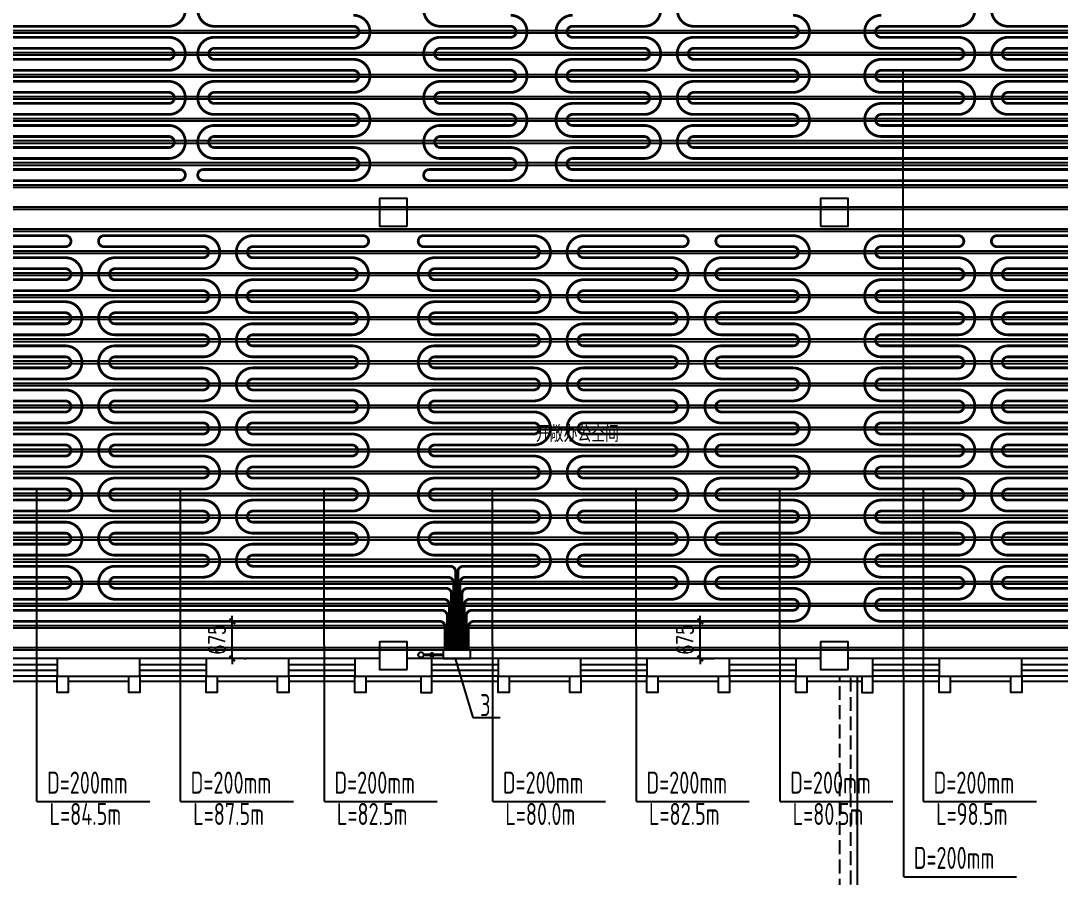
# Model space of a CAD drawing. Extents: x 2430460 to 2514560, y -608375 to -364775.
# Drawn here: x 2468721 to 2487580, y -403568 to -388023 of the extents above; entities that cross this region are included whole.
import ezdxf

# ---------------------------------------------------------------- set-up
doc = ezdxf.new("R2010")
doc.units = 0
doc.header["$LTSCALE"] = 1000
doc.header["$MEASUREMENT"] = 0
doc.linetypes.add('DASH', pattern=[0.35, 0.25, -0.1])
doc.layers.add('A-FLOR-IDEN', color=7, linetype='Continuous', lineweight=20)
for name, color, linetype in [('COLUMN', 9, 'Continuous'), ('EQ-采暖分集水器', 7, 'Continuous'), ('PIPE-地暖供', 4, 'Continuous'), ('PIPE-暖供水', 3, 'Continuous'), ('TH_DIM', 3, 'Continuous'), ('VPIPE-暖供水', 3, 'Continuous'), ('VPIPE-暖回水', 2, 'Continuous'), ('WALL', 9, 'Continuous'), ('WINDOW', 4, 'Continuous'), ('木龙骨', 23, 'Continuous')]:
    doc.layers.add(name, color=color, linetype=linetype)
doc.styles.add('26#标准$0$TSSD_REIN', font='Tssdeng.shx', dxfattribs={"width": 0.7, "bigfont": 'tssdchn.shx'})
doc.styles.add('_TCH_DIM_T3', font='SIMPLEX', dxfattribs={"width": 0.705882, "bigfont": 'GBCBIG'})
doc.styles.add('ROS', font='simhei.ttf', dxfattribs={"width": 0.7})
doc.dimstyles.new('_TCH_ARCH&&100', dxfattribs={"dimtxt": 297.5, "dimasz": 100, "dimexe": 250, "dimexo": 300, "dimgap": 126.25, "dimtad": 1, "dimdec": 0, "dimzin": 0, "dimdsep": 46, "dimtxsty": '_TCH_DIM_T3', "dimblk": 'ARCHTICK', "dimcen": 0.09, "dimclrt": 7, "dimazin": 2, "dimtfac": 1, "dimtdec": 0, "dimtix": 1, "dimtmove": 2, "dimatfit": 3, "dimfxl": 30, "dimtolj": 1, "dimtzin": 0, "dimarcsym": 0})

# ---------------------------------------------------------------- blocks, each defined once
blk = doc.blocks.new('_FZHK')
blk.add_lwpolyline([(-0.5, -0.5), (0.5, -0.5), (0.5, 0.5), (-0.5, 0.5)], close=True)
blk = doc.blocks.new('$WINLIB2D$00000001')
at = {"color": 0}
for points in [[(-0.5, 0.5), (-0.5, -0.5)], [(-0.5, 0.5), (0.5, 0.5)], [(0.5, -0.5), (0.5, 0.5)], [(0.5, 0.167), (-0.5, 0.167)], [(0.5, -0.167), (-0.5, -0.167)], [(-0.5, -0.5), (0.5, -0.5)]]:
    blk.add_lwpolyline(points, dxfattribs=at)
blk = doc.blocks.new('A$C7281566F')
for p, q in [((-18899.5, -5850.6), (-20099.5, -5850.6)), ((-16199.5, -5850.6), (-17399.5, -5850.6)), ((-13499.5, -5850.6), (-14699.5, -5850.6)), ((-10899.5, -5850.6), (-12099.5, -5850.6)), ((-8199.5, -5850.6), (-9399.5, -5850.6)), ((-5499.5, -5850.6), (-6699.5, -5850.6)), ((-2899.5, -5850.6), (-4099.5, -5850.6)), ((-199.5, -5850.6), (-1399.5, -5850.6))]:
    blk.add_line(p, q)
for points in [[(-29319.5, 16139.4), (-45219.5, 16139.4), (-45219.5, -11750.6), (-4379.5, -11750.6), (-4379.5, -5750.6)], [(-18699.5, -5750.6), (-18699.5, -6050.6), (-18899.5, -6050.6), (-18899.5, -5750.6)], [(-17399.5, -5750.6), (-17399.5, -6050.6), (-17599.5, -6050.6), (-17599.5, -5750.6)], [(-15999.5, -5750.6), (-15999.5, -6050.6), (-16199.5, -6050.6), (-16199.5, -5750.6)], [(-14699.5, -5750.6), (-14699.5, -6050.6), (-14899.5, -6050.6), (-14899.5, -5750.6)], [(-13299.5, -5750.6), (-13299.5, -6050.6), (-13499.5, -6050.6), (-13499.5, -5750.6)], [(-12299.5, -5750.6), (-12299.5, -6050.6), (-12099.5, -6050.6), (-12099.5, -5750.6)], [(-10699.5, -5750.6), (-10699.5, -6050.6), (-10899.5, -6050.6), (-10899.5, -5750.6)], [(-9399.5, -5750.6), (-9399.5, -6050.6), (-9599.5, -6050.6), (-9599.5, -5750.6)], [(-7999.5, -5750.6), (-7999.5, -6050.6), (-8199.5, -6050.6), (-8199.5, -5750.6)], [(-6699.5, -5750.6), (-6699.5, -6050.6), (-6899.5, -6050.6), (-6899.5, -5750.6)], [(-5299.5, -5750.6), (-5299.5, -6050.6), (-5499.5, -6050.6), (-5499.5, -5750.6)], [(-4299.5, -5750.6), (-4299.5, -6050.6), (-4099.5, -6050.6), (-4099.5, -5750.6)], [(-2699.5, -5750.6), (-2699.5, -6050.6), (-2899.5, -6050.6), (-2899.5, -5750.6)], [(-1399.5, -5750.6), (-1399.5, -6050.6), (-1599.5, -6050.6), (-1599.5, -5750.6)], [(-17599.5, -5850.6), (-18699.5, -5850.6)], [(-14899.5, -5850.6), (-15999.5, -5850.6)], [(-12299.5, -5850.6), (-13299.5, -5850.6)], [(-9599.5, -5850.6), (-10699.5, -5850.6)], [(-6899.5, -5850.6), (-7999.5, -5850.6)], [(-4299.5, -5850.6), (-5299.5, -5850.6)], [(-1599.5, -5850.6), (-2699.5, -5850.6)]]:
    blk.add_lwpolyline(points)
at = {"color": 2, "linetype": 'DASH'}
for points in [[(-29319.5, 16019.4), (-45099.5, 16019.4), (-45099.5, -11630.6), (-4499.5, -11630.6), (-4499.5, -5750.6)], [(-29319.5, 15819.4), (-44899.5, 15819.4), (-44899.5, -11430.6), (-4699.5, -11430.6), (-4699.5, -5750.6)]]:
    blk.add_lwpolyline(points, dxfattribs=at)
at = {"layer": 'WALL'}
for p, q in [((-17399.5, -5430.6), (-18899.5, -5430.6)), ((-18899.5, -5430.6), (-18899.5, -5750.6)), ((-17399.5, -5750.6), (-17399.5, -5430.6)), ((-14699.5, -5430.6), (-16199.5, -5430.6)), ((-16199.5, -5430.6), (-16199.5, -5750.6)), ((-14699.5, -5750.6), (-14699.5, -5430.6)), ((-13049.5, -5430.6), (-13499.5, -5430.6)), ((-13499.5, -5430.6), (-13499.5, -5750.6)), ((-12099.5, -5430.6), (-12549.5, -5430.6)), ((-12099.5, -5750.6), (-12099.5, -5430.6)), ((-9399.5, -5430.6), (-10899.5, -5430.6)), ((-10899.5, -5430.6), (-10899.5, -5750.6)), ((-9399.5, -5750.6), (-9399.5, -5430.6)), ((-6699.5, -5430.6), (-8199.5, -5430.6)), ((-8199.5, -5430.6), (-8199.5, -5750.6)), ((-6699.5, -5750.6), (-6699.5, -5430.6)), ((-5049.5, -5430.6), (-5499.5, -5430.6)), ((-5499.5, -5430.6), (-5499.5, -5750.6)), ((-4099.5, -5430.6), (-4549.5, -5430.6)), ((-4099.5, -5750.6), (-4099.5, -5430.6)), ((-1399.5, -5430.6), (-2899.5, -5430.6)), ((-2899.5, -5430.6), (-2899.5, -5750.6)), ((-1399.5, -5750.6), (-1399.5, -5430.6)), ((-18899.5, -5750.6), (-17399.5, -5750.6)), ((-16199.5, -5750.6), (-14699.5, -5750.6)), ((-13499.5, -5750.6), (-12799.5, -5750.6)), ((-12799.5, -5750.6), (-12099.5, -5750.6)), ((-10899.5, -5750.6), (-9399.5, -5750.6)), ((-8199.5, -5750.6), (-6699.5, -5750.6)), ((-5499.5, -5750.6), (-4799.5, -5750.6)), ((-4799.5, -5750.6), (-4099.5, -5750.6)), ((-2899.5, -5750.6), (-1399.5, -5750.6))]:
    blk.add_line(p, q, dxfattribs=at)
at = {"layer": 'COLUMN', "yscale": 500, "zscale": 500, "rotation": 90}
for p, xscale in [((-12799.5, 2669.4), 500), ((-12799.5, -5380.6), 499.9990233504213), ((-4799.5, -5380.6), 499.9990233504213)]:
    blk.add_blockref('_FZHK', p, dxfattribs=dict(at, xscale=xscale))
at = {"layer": 'COLUMN', "xscale": 500, "yscale": 500, "zscale": 500}
blk.add_blockref('_FZHK', (-4799.5, 2669.4), dxfattribs=at)
at = {"layer": 'WINDOW', "xscale": 1200, "yscale": -320, "zscale": 1200, "rotation": 180}
for p in [(-19499.5, -5590.6), (-16799.5, -5590.6), (-14099.5, -5590.6), (-11499.5, -5590.6), (-8799.5, -5590.6), (-6099.5, -5590.6), (-3499.5, -5590.6), (-799.5, -5590.6)]:
    blk.add_blockref('$WINLIB2D$00000001', p, dxfattribs=at)
at = {"layer": 'A-FLOR-IDEN', "style": 'ROS', "width": 0.7}
blk.add_text('开敞办公空间', height=262.87, dxfattribs=at).set_placement((-10214.6, -1473.3))
blk = doc.blocks.new('_ArchTick')
at = {"color": 0, "linetype": 'ByBlock', "const_width": 0.4}
blk.add_lwpolyline([(-0.5, -0.5), (0.5, 0.5)], dxfattribs=at)
blk = doc.blocks.new('*D660')
at = {"layer": 'Defpoints', "color": 0, "transparency": 16777216}
for p in [(2472477, -398923), (2472558, -398923), (2472477, -399598)]:
    blk.add_point(p, dxfattribs=at)
at = {"layer": 'TH_DIM', "color": 0, "lineweight": -2, "transparency": 16777216}
for p, q in [((2472558, -398923), (2472558, -398823)), ((2472558, -399598), (2472558, -398923)), ((2472777, -398923), (2472808, -398923)), ((2472558, -399598), (2472558, -399698)), ((2472777, -399598), (2472808, -399598))]:
    blk.add_line(p, q, dxfattribs=at)
at = {"layer": 'TH_DIM', "color": 0, "lineweight": -2, "transparency": 16777216, "xscale": 100, "yscale": 100, "zscale": 100}
for p, rotation in [((2472558, -398923), 270), ((2472558, -399598), 90)]:
    blk.add_blockref('_ArchTick', p, dxfattribs=dict(at, rotation=rotation))
at = {"layer": 'TH_DIM', "color": 7, "transparency": 16777216, "insert": (2472283, -399260), "char_height": 297.5, "attachment_point": 5, "rotation": 90, "style": '_TCH_DIM_T3'}
blk.add_mtext('\\A1;675', dxfattribs=at)
blk = doc.blocks.new('*D661')
at = {"layer": 'Defpoints', "color": 0, "transparency": 16777216}
for p in [(2480807, -398923), (2481050, -398923), (2480807, -399598)]:
    blk.add_point(p, dxfattribs=at)
at = {"layer": 'TH_DIM', "color": 0, "lineweight": -2, "transparency": 16777216}
for p, q in [((2481050, -398923), (2481050, -398823)), ((2481050, -399598), (2481050, -398923)), ((2481107, -398923), (2481300, -398923)), ((2481050, -399598), (2481050, -399698)), ((2481107, -399598), (2481300, -399598))]:
    blk.add_line(p, q, dxfattribs=at)
at = {"layer": 'TH_DIM', "color": 0, "lineweight": -2, "transparency": 16777216, "xscale": 100, "yscale": 100, "zscale": 100}
for p, rotation in [((2481050, -398923), 270), ((2481050, -399598), 90)]:
    blk.add_blockref('_ArchTick', p, dxfattribs=dict(at, rotation=rotation))
at = {"layer": 'TH_DIM', "color": 7, "transparency": 16777216, "insert": (2480775, -399260), "char_height": 297.5, "attachment_point": 5, "rotation": 90, "style": '_TCH_DIM_T3'}
blk.add_mtext('\\A1;675', dxfattribs=at)

msp = doc.modelspace()

# ---------------------------------------------------------------- hatches: boundary and pattern name
at = {"layer": 'VPIPE-暖回水', "linetype": 'DASH'}
msp.add_hatch(color=256, dxfattribs=at).paths.add_polyline_path([(2476232, -399531.5), (2476230.9, -399521.1), (2476227.7, -399511.1), (2476222.5, -399502.1), (2476215.5, -399494.3), (2476207, -399488.2), (2476197.5, -399483.9), (2476187.2, -399481.7), (2476176.8, -399481.7), (2476166.6, -399483.9), (2476157, -399488.2), (2476148.5, -399494.3), (2476141.6, -399502.1), (2476136.3, -399511.1), (2476133.1, -399521.1), (2476132, -399531.5), (2476133.1, -399541.9), (2476136.3, -399551.8), (2476141.6, -399560.9), (2476148.5, -399568.6), (2476157, -399574.8), (2476166.6, -399579), (2476176.8, -399581.2), (2476187.2, -399581.2), (2476197.5, -399579), (2476207, -399574.8), (2476215.5, -399568.6), (2476222.5, -399560.9), (2476227.7, -399551.8), (2476230.9, -399541.9)])

# ---------------------------------------------------------------- linework, layer by layer
for p, q in [((2484741, -403560.8), (2484730.5, -388922.8)), ((2484741, -403560.8), (2484730.5, -388922.8)), ((2469015.6, -402195.4), (2469011.6, -396522.8)), ((2471621.6, -402195.4), (2471617.6, -396522.8)), ((2474228.9, -402195.4), (2474224.9, -396522.8)), ((2477285.5, -402195.4), (2477281.5, -396522.8)), ((2477285.5, -402195.4), (2477281.5, -396522.8)), ((2479891.5, -402195.4), (2479887.5, -396522.8)), ((2479891.5, -402195.4), (2479887.5, -396522.8)), ((2482498.7, -402195.4), (2482494.8, -396522.8)), ((2482498.7, -402195.4), (2482494.8, -396522.8)), ((2485101.6, -402195.4), (2485097.7, -396522.8)), ((2485101.6, -402195.4), (2485097.7, -396522.8)), ((2476604.2, -399597.8), (2476923.8, -400671.2)), ((2476923.8, -400671.2), (2477421.9, -400671.2)), ((2476923.8, -400671.2), (2477302, -400671.2)), ((2469015.6, -402195.4), (2471063.2, -402195.4)), ((2471621.6, -402195.4), (2473669.2, -402195.4)), ((2474228.9, -402195.4), (2476276.5, -402195.4)), ((2477285.5, -402195.4), (2479333.1, -402195.4)), ((2477285.5, -402195.4), (2479333.1, -402195.4)), ((2479891.5, -402195.4), (2481939.1, -402195.4)), ((2479891.5, -402195.4), (2481939.1, -402195.4)), ((2482498.7, -402195.4), (2484546.4, -402195.4)), ((2482498.7, -402195.4), (2484546.4, -402195.4)), ((2485101.6, -402195.4), (2487149.3, -402195.4)), ((2485101.6, -402195.4), (2487149.3, -402195.4)), ((2484741, -403560.8), (2486788.6, -403560.8)), ((2484741, -403560.8), (2486788.6, -403560.8))]:
    msp.add_line(p, q)
at = {"layer": 'EQ-采暖分集水器'}
for p, q in [((2476882, -399447.8), (2476382, -399447.8)), ((2476382, -399447.8), (2476382, -399597.8)), ((2476882, -399447.8), (2476382, -399447.8)), ((2476382, -399447.8), (2476382, -399597.8)), ((2476382, -399597.8), (2476882, -399597.8)), ((2476382, -399597.8), (2476882, -399597.8)), ((2476882, -399597.8), (2476882, -399447.8)), ((2476882, -399597.8), (2476882, -399447.8))]:
    msp.add_line(p, q, dxfattribs=at)
at = {"layer": 'PIPE-地暖供', "const_width": 50}
for points in [[(2488132, -388122.8), (2486632, -388122.8, -0.4142136), (2486332, -387822.8, -0.4142136), (2486632, -387522.8), (2488132, -387522.8, -0.4142136)], [(2471707, -387822.8, -0.4142136), (2471407, -388122.8), (2468282, -388122.8, 0.4142136)], [(2474757, -387922.8, -0.4142136), (2475057, -388222.8, -0.4142136), (2474757, -388522.8), (2472232, -388522.8, 0.4142136), (2472132, -388622.8, 0.4142136), (2472232, -388722.8), (2474757, -388722.8, -0.4142136), (2475057, -389022.8, -0.4142136), (2474757, -389322.8), (2472232, -389322.8, 0.4142136), (2472132, -389422.8, 0.4142136), (2472232, -389522.8), (2474757, -389522.8, -0.4142136), (2475057, -389822.8, -0.4142136), (2474757, -390122.8), (2472232, -390122.8, 0.4142136), (2472132, -390222.8, 0.4142136), (2472232, -390322.8), (2474757, -390322.8, -0.4142136), (2475057, -390622.8, -0.4142136), (2474757, -390922.8), (2472032, -390922.8, -0.4142136), (2471932, -390822.8), (2471932, -390822.8, -0.4142136), (2472032, -390722.8), (2474757, -390722.8, 0.4142136), (2474857, -390622.8, 0.4142136), (2474757, -390522.8), (2472232, -390522.8, -0.4142136), (2471932, -390222.8, -0.4142136), (2472232, -389922.8), (2474757, -389922.8, 0.4142136), (2474857, -389822.8, 0.4142136), (2474757, -389722.8), (2472232, -389722.8, -0.4142136), (2471932, -389422.8, -0.4142136), (2472232, -389122.8), (2474757, -389122.8, 0.4142136), (2474857, -389022.8, 0.4142136), (2474757, -388922.8), (2472232, -388922.8, -0.4142136), (2471932, -388622.8, -0.4142136), (2472232, -388322.8), (2474757, -388322.8, 0.4142136), (2474857, -388222.8, 0.4142136), (2474757, -388122.8), (2472232, -388122.8, -0.4142136), (2471932, -387822.8, -0.4142136)], [(2476031.9, -387822.8, 0.4142136), (2476331.9, -388122.8), (2477607, -388122.8, -0.4142136), (2477707, -388222.8, -0.4142136), (2477607, -388322.8), (2476331.9, -388322.8, 0.4142136), (2476031.9, -388622.8, 0.4142136), (2476331.9, -388922.8), (2477607, -388922.8, -0.4142136), (2477707, -389022.8, -0.4142136), (2477607, -389122.8), (2476331.9, -389122.8, 0.4142136), (2476031.9, -389422.8, 0.4142136), (2476331.9, -389722.8), (2477607, -389722.8, -0.4142136), (2477707, -389822.8, -0.4142136), (2477607, -389922.8), (2476331.9, -389922.8, 0.4142136), (2476031.9, -390222.8, 0.4142136), (2476331.9, -390522.8), (2477607, -390522.8, -0.4142136), (2477707, -390622.8, -0.4142136), (2477607, -390722.8), (2476131.9, -390722.8, 0.4142136), (2476031.9, -390822.8), (2476031.9, -390822.8, 0.4142136), (2476131.9, -390922.8), (2477607, -390922.8, 0.4142136), (2477907, -390622.8, 0.4142136), (2477607, -390322.8), (2476331.9, -390322.8, -0.4142136), (2476231.9, -390222.8, -0.4142136), (2476331.9, -390122.8), (2477607, -390122.8, 0.4142136), (2477907, -389822.8, 0.4142136), (2477607, -389522.8), (2476331.9, -389522.8, -0.4142136), (2476231.9, -389422.8, -0.4142136), (2476331.9, -389322.8), (2477607, -389322.8, 0.4142136), (2477907, -389022.8, 0.4142136), (2477607, -388722.8), (2476331.9, -388722.8, -0.4142136), (2476231.9, -388622.8, -0.4142136), (2476331.9, -388522.8), (2477607, -388522.8, 0.4142136), (2477907, -388222.8, 0.4142136), (2477607, -387922.8)], [(2498142.5, -390922.8), (2478732, -390922.8, -0.4142136), (2478432, -390622.8, -0.4142136), (2478732, -390322.8), (2480032, -390322.8, 0.4142136), (2480132, -390222.8, 0.4142136), (2480032, -390122.8), (2478732, -390122.8, -0.4142136), (2478432, -389822.8, -0.4142136), (2478732, -389522.8), (2480032, -389522.8, 0.4142136), (2480132, -389422.8, 0.4142136), (2480032, -389322.8), (2478732, -389322.8, -0.4142136), (2478432, -389022.8, -0.4142136), (2478732, -388722.8), (2480032, -388722.8, 0.4142136), (2480132, -388622.8, 0.4142136), (2480032, -388522.8), (2478732, -388522.8, -0.4142136), (2478432, -388222.8, -0.4142136), (2478732, -387922.8)], [(2480332, -387822.8, -0.4142136), (2480032, -388122.8), (2478732, -388122.8, 0.4142136), (2478632, -388222.8, 0.4142136), (2478732, -388322.8), (2480032, -388322.8, -0.4142136), (2480332, -388622.8, -0.4142136), (2480032, -388922.8), (2478732, -388922.8, 0.4142136), (2478632, -389022.8, 0.4142136), (2478732, -389122.8), (2480032, -389122.8, -0.4142136), (2480332, -389422.8, -0.4142136), (2480032, -389722.8), (2478732, -389722.8, 0.4142136), (2478632, -389822.8, 0.4142136), (2478732, -389922.8), (2480032, -389922.8, -0.4142136), (2480332, -390222.8, -0.4142136), (2480032, -390522.8), (2478732, -390522.8, 0.4142136), (2478632, -390622.8, 0.4142136), (2478732, -390722.8), (2498148.2, -390722.8, 0.0562462)], [(2498154.1, -390522.8), (2480932, -390522.8, -0.4142136), (2480632, -390222.8, -0.4142136), (2480932, -389922.8), (2482732, -389922.8, 0.4142136), (2482832, -389822.8, 0.4142136), (2482732, -389722.8), (2480932, -389722.8, -0.4142136), (2480632, -389422.8, -0.4142136), (2480932, -389122.8), (2482732, -389122.8, 0.4142136), (2482832, -389022.8, 0.4142136), (2482732, -388922.8), (2480932, -388922.8, -0.4142136), (2480632, -388622.8, -0.4142136), (2480932, -388322.8), (2482732, -388322.8, 0.4142136), (2482832, -388222.8, 0.4142136), (2482732, -388122.8), (2480932, -388122.8, -0.4142136), (2480632, -387822.8, -0.4142136)], [(2482732, -387922.8, -0.4142136), (2483032, -388222.8, -0.4142136), (2482732, -388522.8), (2480932, -388522.8, 0.4142136), (2480832, -388622.8, 0.4142136), (2480932, -388722.8), (2482732, -388722.8, -0.4142136), (2483032, -389022.8, -0.4142136), (2482732, -389322.8), (2480932, -389322.8, 0.4142136), (2480832, -389422.8, 0.4142136), (2480932, -389522.8), (2482732, -389522.8, -0.4142136), (2483032, -389822.8, -0.4142136), (2482732, -390122.8), (2480932, -390122.8, 0.4142136), (2480832, -390222.8, 0.4142136), (2480932, -390322.8), (2498158.8, -390322.8, -0.0035718)], [(2498152.7, -390122.8), (2484332, -390122.8, -0.4142136), (2484032, -389822.8, -0.4142136), (2484332, -389522.8), (2485732, -389522.8, 0.4142136), (2485832, -389422.8, 0.4142136), (2485732, -389322.8), (2484332, -389322.8, -0.4142136), (2484032, -389022.8, -0.4142136), (2484332, -388722.8), (2485732, -388722.8, 0.4142136), (2485832, -388622.8, 0.4142136), (2485732, -388522.8), (2484332, -388522.8, -0.4142136), (2484032, -388222.8, -0.4142136), (2484332, -387922.8)], [(2486032, -387822.8, -0.4142136), (2485732, -388122.8), (2484332, -388122.8, 0.4142136), (2484232, -388222.8, 0.4142136), (2484332, -388322.8), (2485732, -388322.8, -0.4142136), (2486032, -388622.8, -0.4142136), (2485732, -388922.8), (2484332, -388922.8, 0.4142136), (2484232, -389022.8, 0.4142136), (2484332, -389122.8), (2485732, -389122.8, -0.4142136), (2486032, -389422.8, -0.4142136), (2485732, -389722.8), (2484332, -389722.8, 0.4142136), (2484232, -389822.8, 0.4142136), (2484332, -389922.8), (2488132, -389922.8, 0.4142136)], [(2468282, -388322.8), (2471407, -388322.8, -0.4142136), (2471707, -388622.8, -0.4142136), (2471407, -388922.8), (2468282, -388922.8, 0.4142136)], [(2488132, -388922.8), (2486632, -388922.8, -0.4142136), (2486332, -388622.8, -0.4142136), (2486632, -388322.8), (2488132, -388322.8, 0.4142136)], [(2468282, -388722.8), (2471407, -388722.8, 0.4142136), (2471507, -388622.8, 0.4142136), (2471407, -388522.8), (2468282, -388522.8, -0.4142136)], [(2488132, -388522.8), (2486632, -388522.8, 0.4142136), (2486532, -388622.8, 0.4142136), (2486632, -388722.8), (2488132, -388722.8, -0.4142136)], [(2468282, -389122.8), (2471407, -389122.8, -0.4142136), (2471707, -389422.8, -0.4142136), (2471407, -389722.8), (2468282, -389722.8, 0.4142136)], [(2488132, -389722.8), (2486632, -389722.8, -0.4142136), (2486332, -389422.8, -0.4142136), (2486632, -389122.8), (2488132, -389122.8, 0.4142136)], [(2468282, -389522.8), (2471407, -389522.8, 0.4142136), (2471507, -389422.8, 0.4142136), (2471407, -389322.8), (2468282, -389322.8, -0.4142136)], [(2488132, -389322.8), (2486632, -389322.8, 0.4142136), (2486532, -389422.8, 0.4142136), (2486632, -389522.8), (2488332, -389522.8, -0.4142136)], [(2468282, -389922.8), (2471407, -389922.8, -0.4142136), (2471707, -390222.8, -0.4142136), (2471407, -390522.8), (2468282, -390522.8, 0.4142136)], [(2468282, -390322.8), (2471407, -390322.8, 0.4142136), (2471507, -390222.8, 0.4142136), (2471407, -390122.8), (2468282, -390122.8, -0.4142136)], [(2468282, -390722.8), (2471607, -390722.8, -0.4142136), (2471707, -390822.8), (2471707, -390822.8, -0.4142136), (2471607, -390922.8), (2468282, -390922.8, -0.4142136)], [(2468232, -391922.8), (2469532, -391922.8, -0.4142136), (2469632, -392022.8, -0.4142136), (2469532, -392122.8), (2468232, -392122.8, 0.4142136)], [(2476497.4, -399447.8), (2476497.4, -398622.8, 0.4142136), (2476397.4, -398522.8), (2470432, -398522.8, -0.4142136), (2470132, -398222.8, -0.4142136), (2470432, -397922.8), (2472032, -397922.8, 0.4142136), (2472132, -397822.8, 0.4142136), (2472032, -397722.8), (2470432, -397722.8, -0.4142136), (2470132, -397422.8, -0.4142136), (2470432, -397122.8), (2472032, -397122.8, 0.4142136), (2472132, -397022.8, 0.4142136), (2472032, -396922.8), (2470432, -396922.8, -0.4142136), (2470132, -396622.8, -0.4142136), (2470432, -396322.8), (2472032, -396322.8, 0.4142136), (2472132, -396222.8, 0.4142136), (2472032, -396122.8), (2470432, -396122.8, -0.4142136), (2470132, -395822.8, -0.4142136), (2470432, -395522.8), (2472032, -395522.8, 0.4142136), (2472132, -395422.8, 0.4142136), (2472032, -395322.8), (2470432, -395322.8, -0.4142136), (2470132, -395022.8, -0.4142136), (2470432, -394722.8), (2472032, -394722.8, 0.4142136), (2472132, -394622.8, 0.4142136), (2472032, -394522.8), (2470432, -394522.8, -0.4142136), (2470132, -394222.8, -0.4142136), (2470432, -393922.8), (2472032, -393922.8, 0.4142136), (2472132, -393822.8, 0.4142136), (2472032, -393722.8), (2470432, -393722.8, -0.4142136), (2470132, -393422.8, -0.4142136), (2470432, -393122.8), (2472032, -393122.8, 0.4142136), (2472132, -393022.8, 0.4142136), (2472032, -392922.8), (2470432, -392922.8, -0.4142136), (2470132, -392622.8, -0.4142136), (2470432, -392322.8), (2472032, -392322.8, 0.4142136), (2472132, -392222.8, 0.4142136), (2472032, -392122.8), (2470232, -392122.8, -0.4142136), (2470132, -392022.8), (2470132, -392022.8, -0.4142136), (2470232, -391922.8), (2472032, -391922.8, -0.4142136), (2472332, -392222.8, -0.4142136), (2472032, -392522.8), (2470432, -392522.8, 0.4142136), (2470332, -392622.8, 0.4142136), (2470432, -392722.8), (2472032, -392722.8, -0.4142136), (2472332, -393022.8, -0.4142136), (2472032, -393322.8), (2470432, -393322.8, 0.4142136), (2470332, -393422.8, 0.4142136), (2470432, -393522.8), (2472032, -393522.8, -0.4142136), (2472332, -393822.8, -0.4142136), (2472032, -394122.8), (2470432, -394122.8, 0.4142136), (2470332, -394222.8, 0.4142136), (2470432, -394322.8), (2472032, -394322.8, -0.4142136), (2472332, -394622.8, -0.4142136), (2472032, -394922.8), (2470432, -394922.8, 0.4142136), (2470332, -395022.8, 0.4142136), (2470432, -395122.8), (2472032, -395122.8, -0.4142136), (2472332, -395422.8, -0.4142136), (2472032, -395722.8), (2470432, -395722.8, 0.4142136), (2470332, -395822.8, 0.4142136), (2470432, -395922.8), (2472032, -395922.8, -0.4142136), (2472332, -396222.8, -0.4142136), (2472032, -396522.8), (2470432, -396522.8, 0.4142136), (2470332, -396622.8, 0.4142136), (2470432, -396722.8), (2472032, -396722.8, -0.4142136), (2472332, -397022.8, -0.4142136), (2472032, -397322.8), (2470432, -397322.8, 0.4142136), (2470332, -397422.8, 0.4142136), (2470432, -397522.8), (2472032, -397522.8, -0.4142136), (2472332, -397822.8, -0.4142136), (2472032, -398122.8), (2470432, -398122.8, 0.4142136), (2470332, -398222.8, 0.4142136), (2470432, -398322.8), (2476435.8, -398322.8, -0.4142136), (2476535.8, -398422.8), (2476535.8, -399447.8)], [(2476574.3, -399447.8), (2476574.3, -398222.8, 0.4142136), (2476474.3, -398122.8), (2472932, -398122.8, -0.4142136), (2472632, -397822.8, -0.4142136), (2472932, -397522.8), (2474732, -397522.8, 0.4142136), (2474832, -397422.8, 0.4142136), (2474732, -397322.8), (2472932, -397322.8, -0.4142136), (2472632, -397022.8, -0.4142136), (2472932, -396722.8), (2474732, -396722.8, 0.4142136), (2474832, -396622.8, 0.4142136), (2474732, -396522.8), (2472932, -396522.8, -0.4142136), (2472632, -396222.8, -0.4142136), (2472932, -395922.8), (2474732, -395922.8, 0.4142136), (2474832, -395822.8, 0.4142136), (2474732, -395722.8), (2472932, -395722.8, -0.4142136), (2472632, -395422.8, -0.4142136), (2472932, -395122.8), (2474732, -395122.8, 0.4142136), (2474832, -395022.8, 0.4142136), (2474732, -394922.8), (2472932, -394922.8, -0.4142136), (2472632, -394622.8, -0.4142136), (2472932, -394322.8), (2474732, -394322.8, 0.4142136), (2474832, -394222.8, 0.4142136), (2474732, -394122.8), (2472932, -394122.8, -0.4142136), (2472632, -393822.8, -0.4142136), (2472932, -393522.8), (2474732, -393522.8, 0.4142136), (2474832, -393422.8, 0.4142136), (2474732, -393322.8), (2472932, -393322.8, -0.4142136), (2472632, -393022.8, -0.4142136), (2472932, -392722.8), (2474732, -392722.8, 0.4142136), (2474832, -392622.8, 0.4142136), (2474732, -392522.8), (2472932, -392522.8, -0.4142136), (2472632, -392222.8, -0.4142136), (2472932, -391922.8), (2474932, -391922.8, -0.4142136), (2475032, -392022.8), (2475032, -392022.8, -0.4142136), (2474932, -392122.8), (2472932, -392122.8, 0.4142136), (2472832, -392222.8, 0.4142136), (2472932, -392322.8), (2474732, -392322.8, -0.4142136), (2475032, -392622.8, -0.4142136), (2474732, -392922.8), (2472932, -392922.8, 0.4142136), (2472832, -393022.8, 0.4142136), (2472932, -393122.8), (2474732, -393122.8, -0.4142136), (2475032, -393422.8, -0.4142136), (2474732, -393722.8), (2472932, -393722.8, 0.4142136), (2472832, -393822.8, 0.4142136), (2472932, -393922.8), (2474732, -393922.8, -0.4142136), (2475032, -394222.8, -0.4142136), (2474732, -394522.8), (2472932, -394522.8, 0.4142136), (2472832, -394622.8, 0.4142136), (2472932, -394722.8), (2474732, -394722.8, -0.4142136), (2475032, -395022.8, -0.4142136), (2474732, -395322.8), (2472932, -395322.8, 0.4142136), (2472832, -395422.8, 0.4142136), (2472932, -395522.8), (2474732, -395522.8, -0.4142136), (2475032, -395822.8, -0.4142136), (2474732, -396122.8), (2472932, -396122.8, 0.4142136), (2472832, -396222.8, 0.4142136), (2472932, -396322.8), (2474732, -396322.8, -0.4142136), (2475032, -396622.8, -0.4142136), (2474732, -396922.8), (2472932, -396922.8, 0.4142136), (2472832, -397022.8, 0.4142136), (2472932, -397122.8), (2474732, -397122.8, -0.4142136), (2475032, -397422.8, -0.4142136), (2474732, -397722.8), (2472932, -397722.8, 0.4142136), (2472832, -397822.8, 0.4142136), (2472932, -397922.8), (2476512.8, -397922.8, -0.4142136), (2476612.8, -398022.8), (2476612.8, -399447.8)], [(2476689.7, -399447.8), (2476689.7, -398222.8, -0.4142136), (2476789.7, -398122.8), (2478032, -398122.8, 0.4142136), (2478332, -397822.8, 0.4142136), (2478032, -397522.8), (2476232, -397522.8, -0.4142136), (2476132, -397422.8, -0.4142136), (2476232, -397322.8), (2478032, -397322.8, 0.4142136), (2478332, -397022.8, 0.4142136), (2478032, -396722.8), (2476232, -396722.8, -0.4142136), (2476132, -396622.8, -0.4142136), (2476232, -396522.8), (2478032, -396522.8, 0.4142136), (2478332, -396222.8, 0.4142136), (2478032, -395922.8), (2476232, -395922.8, -0.4142136), (2476132, -395822.8, -0.4142136), (2476232, -395722.8), (2478032, -395722.8, 0.4142136), (2478332, -395422.8, 0.4142136), (2478032, -395122.8), (2476232, -395122.8, -0.4142136), (2476132, -395022.8, -0.4142136), (2476232, -394922.8), (2478032, -394922.8, 0.4142136), (2478332, -394622.8, 0.4142136), (2478032, -394322.8), (2476232, -394322.8, -0.4142136), (2476132, -394222.8, -0.4142136), (2476232, -394122.8), (2478032, -394122.8, 0.4142136), (2478332, -393822.8, 0.4142136), (2478032, -393522.8), (2476232, -393522.8, -0.4142136), (2476132, -393422.8, -0.4142136), (2476232, -393322.8), (2478032, -393322.8, 0.4142136), (2478332, -393022.8, 0.4142136), (2478032, -392722.8), (2476232, -392722.8, -0.4142136), (2476132, -392622.8, -0.4142136), (2476232, -392522.8), (2478032, -392522.8, 0.4142136), (2478332, -392222.8, 0.4142136), (2478032, -391922.8), (2476032, -391922.8, 0.4142136), (2475932, -392022.8), (2475932, -392022.8, 0.4142136), (2476032, -392122.8), (2478032, -392122.8, -0.4142136), (2478132, -392222.8, -0.4142136), (2478032, -392322.8), (2476232, -392322.8, 0.4142136), (2475932, -392622.8, 0.4142136), (2476232, -392922.8), (2478032, -392922.8, -0.4142136), (2478132, -393022.8, -0.4142136), (2478032, -393122.8), (2476232, -393122.8, 0.4142136), (2475932, -393422.8, 0.4142136), (2476232, -393722.8), (2478032, -393722.8, -0.4142136), (2478132, -393822.8, -0.4142136), (2478032, -393922.8), (2476232, -393922.8, 0.4142136), (2475932, -394222.8, 0.4142136), (2476232, -394522.8), (2478032, -394522.8, -0.4142136), (2478132, -394622.8, -0.4142136), (2478032, -394722.8), (2476232, -394722.8, 0.4142136), (2475932, -395022.8, 0.4142136), (2476232, -395322.8), (2478032, -395322.8, -0.4142136), (2478132, -395422.8, -0.4142136), (2478032, -395522.8), (2476232, -395522.8, 0.4142136), (2475932, -395822.8, 0.4142136), (2476232, -396122.8), (2478032, -396122.8, -0.4142136), (2478132, -396222.8, -0.4142136), (2478032, -396322.8), (2476232, -396322.8, 0.4142136), (2475932, -396622.8, 0.4142136), (2476232, -396922.8), (2478032, -396922.8, -0.4142136), (2478132, -397022.8, -0.4142136), (2478032, -397122.8), (2476232, -397122.8, 0.4142136), (2475932, -397422.8, 0.4142136), (2476232, -397722.8), (2478032, -397722.8, -0.4142136), (2478132, -397822.8, -0.4142136), (2478032, -397922.8), (2476751.2, -397922.8, 0.4142136), (2476651.2, -398022.8), (2476651.2, -399447.8)], [(2476766.6, -399447.8), (2476766.6, -398622.8, -0.4142136), (2476866.6, -398522.8), (2480532, -398522.8, 0.4142136), (2480832, -398222.8, 0.4142136), (2480532, -397922.8), (2478932, -397922.8, -0.4142136), (2478832, -397822.8, -0.4142136), (2478932, -397722.8), (2480532, -397722.8, 0.4142136), (2480832, -397422.8, 0.4142136), (2480532, -397122.8), (2478932, -397122.8, -0.4142136), (2478832, -397022.8, -0.4142136), (2478932, -396922.8), (2480532, -396922.8, 0.4142136), (2480832, -396622.8, 0.4142136), (2480532, -396322.8), (2478932, -396322.8, -0.4142136), (2478832, -396222.8, -0.4142136), (2478932, -396122.8), (2480532, -396122.8, 0.4142136), (2480832, -395822.8, 0.4142136), (2480532, -395522.8), (2478932, -395522.8, -0.4142136), (2478832, -395422.8, -0.4142136), (2478932, -395322.8), (2480532, -395322.8, 0.4142136), (2480832, -395022.8, 0.4142136), (2480532, -394722.8), (2478932, -394722.8, -0.4142136), (2478832, -394622.8, -0.4142136), (2478932, -394522.8), (2480532, -394522.8, 0.4142136), (2480832, -394222.8, 0.4142136), (2480532, -393922.8), (2478932, -393922.8, -0.4142136), (2478832, -393822.8, -0.4142136), (2478932, -393722.8), (2480532, -393722.8, 0.4142136), (2480832, -393422.8, 0.4142136), (2480532, -393122.8), (2478932, -393122.8, -0.4142136), (2478832, -393022.8, -0.4142136), (2478932, -392922.8), (2480532, -392922.8, 0.4142136), (2480832, -392622.8, 0.4142136), (2480532, -392322.8), (2478932, -392322.8, -0.4142136), (2478832, -392222.8, -0.4142136), (2478932, -392122.8), (2480732, -392122.8, 0.4142136), (2480832, -392022.8), (2480832, -392022.8, 0.4142136), (2480732, -391922.8), (2478932, -391922.8, 0.4142136), (2478632, -392222.8, 0.4142136), (2478932, -392522.8), (2480532, -392522.8, -0.4142136), (2480632, -392622.8, -0.4142136), (2480532, -392722.8), (2478932, -392722.8, 0.4142136), (2478632, -393022.8, 0.4142136), (2478932, -393322.8), (2480532, -393322.8, -0.4142136), (2480632, -393422.8, -0.4142136), (2480532, -393522.8), (2478932, -393522.8, 0.4142136), (2478632, -393822.8, 0.4142136), (2478932, -394122.8), (2480532, -394122.8, -0.4142136), (2480632, -394222.8, -0.4142136), (2480532, -394322.8), (2478932, -394322.8, 0.4142136), (2478632, -394622.8, 0.4142136), (2478932, -394922.8), (2480532, -394922.8, -0.4142136), (2480632, -395022.8, -0.4142136), (2480532, -395122.8), (2478932, -395122.8, 0.4142136), (2478632, -395422.8, 0.4142136), (2478932, -395722.8), (2480532, -395722.8, -0.4142136), (2480632, -395822.8, -0.4142136), (2480532, -395922.8), (2478932, -395922.8, 0.4142136), (2478632, -396222.8, 0.4142136), (2478932, -396522.8), (2480532, -396522.8, -0.4142136), (2480632, -396622.8, -0.4142136), (2480532, -396722.8), (2478932, -396722.8, 0.4142136), (2478632, -397022.8, 0.4142136), (2478932, -397322.8), (2480532, -397322.8, -0.4142136), (2480632, -397422.8, -0.4142136), (2480532, -397522.8), (2478932, -397522.8, 0.4142136), (2478632, -397822.8, 0.4142136), (2478932, -398122.8), (2480532, -398122.8, -0.4142136), (2480632, -398222.8, -0.4142136), (2480532, -398322.8), (2476828.2, -398322.8, 0.4142136), (2476728.2, -398422.8), (2476728.2, -399447.8)], [(2476843.5, -399447.8), (2476843.5, -399022.8, -0.4142136), (2476943.5, -398922.8), (2482732, -398922.8, 0.4142136), (2483032, -398622.8, 0.4142136), (2482732, -398322.8), (2481432, -398322.8, -0.4142136), (2481332, -398222.8, -0.4142136), (2481432, -398122.8), (2482732, -398122.8, 0.4142136), (2483032, -397822.8, 0.4142136), (2482732, -397522.8), (2481432, -397522.8, -0.4142136), (2481332, -397422.8, -0.4142136), (2481432, -397322.8), (2482732, -397322.8, 0.4142136), (2483032, -397022.8, 0.4142136), (2482732, -396722.8), (2481432, -396722.8, -0.4142136), (2481332, -396622.8, -0.4142136), (2481432, -396522.8), (2482732, -396522.8, 0.4142136), (2483032, -396222.8, 0.4142136), (2482732, -395922.8), (2481432, -395922.8, -0.4142136), (2481332, -395822.8, -0.4142136), (2481432, -395722.8), (2482732, -395722.8, 0.4142136), (2483032, -395422.8, 0.4142136), (2482732, -395122.8), (2481432, -395122.8, -0.4142136), (2481332, -395022.8, -0.4142136), (2481432, -394922.8), (2482732, -394922.8, 0.4142136), (2483032, -394622.8, 0.4142136), (2482732, -394322.8), (2481432, -394322.8, -0.4142136), (2481332, -394222.8, -0.4142136), (2481432, -394122.8), (2482732, -394122.8, 0.4142136), (2483032, -393822.8, 0.4142136), (2482732, -393522.8), (2481432, -393522.8, -0.4142136), (2481332, -393422.8, -0.4142136), (2481432, -393322.8), (2482732, -393322.8, 0.4142136), (2483032, -393022.8, 0.4142136), (2482732, -392722.8), (2481432, -392722.8, -0.4142136), (2481332, -392622.8, -0.4142136), (2481432, -392522.8), (2482732, -392522.8, 0.4142136), (2483032, -392222.8, 0.4142136), (2482732, -391922.8), (2481432, -391922.8, 0.4142136), (2481332, -392022.8, 0.4142136), (2481432, -392122.8), (2482732, -392122.8, -0.4142136), (2482832, -392222.8, -0.4142136), (2482732, -392322.8), (2481432, -392322.8, 0.4142136), (2481132, -392622.8, 0.4142136), (2481432, -392922.8), (2482732, -392922.8, -0.4142136), (2482832, -393022.8, -0.4142136), (2482732, -393122.8), (2481432, -393122.8, 0.4142136), (2481132, -393422.8, 0.4142136), (2481432, -393722.8), (2482732, -393722.8, -0.4142136), (2482832, -393822.8, -0.4142136), (2482732, -393922.8), (2481432, -393922.8, 0.4142136), (2481132, -394222.8, 0.4142136), (2481432, -394522.8), (2482732, -394522.8, -0.4142136), (2482832, -394622.8, -0.4142136), (2482732, -394722.8), (2481432, -394722.8, 0.4142136), (2481132, -395022.8, 0.4142136), (2481432, -395322.8), (2482732, -395322.8, -0.4142136), (2482832, -395422.8, -0.4142136), (2482732, -395522.8), (2481432, -395522.8, 0.4142136), (2481132, -395822.8, 0.4142136), (2481432, -396122.8), (2482732, -396122.8, -0.4142136), (2482832, -396222.8, -0.4142136), (2482732, -396322.8), (2481432, -396322.8, 0.4142136), (2481132, -396622.8, 0.4142136), (2481432, -396922.8), (2482732, -396922.8, -0.4142136), (2482832, -397022.8, -0.4142136), (2482732, -397122.8), (2481432, -397122.8, 0.4142136), (2481132, -397422.8, 0.4142136), (2481432, -397722.8), (2482732, -397722.8, -0.4142136), (2482832, -397822.8, -0.4142136), (2482732, -397922.8), (2481432, -397922.8, 0.4142136), (2481132, -398222.8, 0.4142136), (2481432, -398522.8), (2482732, -398522.8, -0.4142136), (2482832, -398622.8, -0.4142136), (2482732, -398722.8), (2476905.1, -398722.8, 0.4142136), (2476805.1, -398822.8), (2476805.1, -399447.8)], [(2497927.5, -398922.8), (2484332, -398922.8, -0.4142136), (2484032, -398622.8, -0.4142136), (2484332, -398322.8), (2485732, -398322.8, 0.4142136), (2485832, -398222.8, 0.4142136), (2485732, -398122.8), (2484332, -398122.8, -0.4142136), (2484032, -397822.8, -0.4142136), (2484332, -397522.8), (2485732, -397522.8, 0.4142136), (2485832, -397422.8, 0.4142136), (2485732, -397322.8), (2484332, -397322.8, -0.4142136), (2484032, -397022.8, -0.4142136), (2484332, -396722.8), (2485732, -396722.8, 0.4142136), (2485832, -396622.8, 0.4142136), (2485732, -396522.8), (2484332, -396522.8, -0.4142136), (2484032, -396222.8, -0.4142136), (2484332, -395922.8), (2485732, -395922.8, 0.4142136), (2485832, -395822.8, 0.4142136), (2485732, -395722.8), (2484332, -395722.8, -0.4142136), (2484032, -395422.8, -0.4142136), (2484332, -395122.8), (2485732, -395122.8, 0.4142136), (2485832, -395022.8, 0.4142136), (2485732, -394922.8), (2484332, -394922.8, -0.4142136), (2484032, -394622.8, -0.4142136), (2484332, -394322.8), (2485732, -394322.8, 0.4142136), (2485832, -394222.8, 0.4142136), (2485732, -394122.8), (2484332, -394122.8, -0.4142136), (2484032, -393822.8, -0.4142136), (2484332, -393522.8), (2485732, -393522.8, 0.4142136), (2485832, -393422.8, 0.4142136), (2485732, -393322.8), (2484332, -393322.8, -0.4142136), (2484032, -393022.8, -0.4142136), (2484332, -392722.8), (2485732, -392722.8, 0.4142136), (2485832, -392622.8, 0.4142136), (2485732, -392522.8), (2484332, -392522.8, -0.4142136), (2484032, -392222.8, -0.4142136), (2484332, -391922.8), (2485732, -391922.8, -0.4142136), (2485832, -392022.8, -0.4142136), (2485732, -392122.8), (2484332, -392122.8, 0.4142136), (2484232, -392222.8, 0.4142136), (2484332, -392322.8), (2485732, -392322.8, -0.4142136), (2486032, -392622.8, -0.4142136), (2485732, -392922.8), (2484332, -392922.8, 0.4142136), (2484232, -393022.8, 0.4142136), (2484332, -393122.8), (2485732, -393122.8, -0.4142136), (2486032, -393422.8, -0.4142136), (2485732, -393722.8), (2484332, -393722.8, 0.4142136), (2484232, -393822.8, 0.4142136), (2484332, -393922.8), (2485732, -393922.8, -0.4142136), (2486032, -394222.8, -0.4142136), (2485732, -394522.8), (2484332, -394522.8, 0.4142136), (2484232, -394622.8, 0.4142136), (2484332, -394722.8), (2485732, -394722.8, -0.4142136), (2486032, -395022.8, -0.4142136), (2485732, -395322.8), (2484332, -395322.8, 0.4142136), (2484232, -395422.8, 0.4142136), (2484332, -395522.8), (2485732, -395522.8, -0.4142136), (2486032, -395822.8, -0.4142136), (2485732, -396122.8), (2484332, -396122.8, 0.4142136), (2484232, -396222.8, 0.4142136), (2484332, -396322.8), (2485732, -396322.8, -0.4142136), (2486032, -396622.8, -0.4142136), (2485732, -396922.8), (2484332, -396922.8, 0.4142136), (2484232, -397022.8, 0.4142136), (2484332, -397122.8), (2485732, -397122.8, -0.4142136), (2486032, -397422.8, -0.4142136), (2485732, -397722.8), (2484332, -397722.8, 0.4142136), (2484232, -397822.8, 0.4142136), (2484332, -397922.8), (2485732, -397922.8, -0.4142136), (2486032, -398222.8, -0.4142136), (2485732, -398522.8), (2484332, -398522.8, 0.4142136), (2484232, -398622.8, 0.4142136), (2484332, -398722.8), (2497972.9, -398722.8, -0.4142136)], [(2488132, -392122.8), (2486432, -392122.8, -0.4142136), (2486332, -392022.8), (2486332, -392022.8, -0.4142136), (2486432, -391922.8), (2488132, -391922.8, -0.4142136)], [(2468232, -392322.8), (2469532, -392322.8, -0.4142136), (2469832, -392622.8, -0.4142136), (2469532, -392922.8), (2468232, -392922.8, 0.4142136)], [(2488132, -392922.8), (2486632, -392922.8, -0.4142136), (2486332, -392622.8, -0.4142136), (2486632, -392322.8), (2488132, -392322.8, 0.4142136)], [(2468232, -392722.8), (2469532, -392722.8, 0.4142136), (2469632, -392622.8, 0.4142136), (2469532, -392522.8), (2468232, -392522.8, -0.4142136)], [(2488132, -392522.8), (2486632, -392522.8, 0.4142136), (2486532, -392622.8, 0.4142136), (2486632, -392722.8), (2488132, -392722.8, -0.4142136)], [(2468232, -393122.8), (2469532, -393122.8, -0.4142136), (2469832, -393422.8, -0.4142136), (2469532, -393722.8), (2468232, -393722.8, 0.4142136)], [(2488132, -393722.8), (2486632, -393722.8, -0.4142136), (2486332, -393422.8, -0.4142136), (2486632, -393122.8), (2488132, -393122.8, 0.4142136)], [(2468232, -393522.8), (2469532, -393522.8, 0.4142136), (2469632, -393422.8, 0.4142136), (2469532, -393322.8), (2468232, -393322.8, -0.4142136)], [(2488132, -393322.8), (2486632, -393322.8, 0.4142136), (2486532, -393422.8, 0.4142136), (2486632, -393522.8), (2488132, -393522.8, -0.4142136)], [(2468232, -393922.8), (2469532, -393922.8, -0.4142136), (2469832, -394222.8, -0.4142136), (2469532, -394522.8), (2468232, -394522.8, 0.4142136)], [(2488132, -394522.8), (2486632, -394522.8, -0.4142136), (2486332, -394222.8, -0.4142136), (2486632, -393922.8), (2488132, -393922.8, 0.4142136)], [(2468232, -394322.8), (2469532, -394322.8, 0.4142136), (2469632, -394222.8, 0.4142136), (2469532, -394122.8), (2468232, -394122.8, -0.4142136)], [(2488132, -394122.8), (2486632, -394122.8, 0.4142136), (2486532, -394222.8, 0.4142136), (2486632, -394322.8), (2488132, -394322.8, -0.4142136)], [(2468232, -394722.8), (2469532, -394722.8, -0.4142136), (2469832, -395022.8, -0.4142136), (2469532, -395322.8), (2468232, -395322.8, 0.4142136)], [(2488132, -395322.8), (2486632, -395322.8, -0.4142136), (2486332, -395022.8, -0.4142136), (2486632, -394722.8), (2488132, -394722.8, 0.4142136)], [(2468232, -395122.8), (2469532, -395122.8, 0.4142136), (2469632, -395022.8, 0.4142136), (2469532, -394922.8), (2468232, -394922.8, -0.4142136)], [(2488132, -394922.8), (2486632, -394922.8, 0.4142136), (2486532, -395022.8, 0.4142136), (2486632, -395122.8), (2488132, -395122.8, -0.4142136)], [(2468232, -395522.8), (2469532, -395522.8, -0.4142136), (2469832, -395822.8, -0.4142136), (2469532, -396122.8), (2468232, -396122.8, 0.4142136)], [(2488132, -396122.8), (2486632, -396122.8, -0.4142136), (2486332, -395822.8, -0.4142136), (2486632, -395522.8), (2488132, -395522.8, 0.4142136)], [(2468232, -395922.8), (2469532, -395922.8, 0.4142136), (2469632, -395822.8, 0.4142136), (2469532, -395722.8), (2468232, -395722.8, -0.4142136)], [(2488132, -395722.8), (2486632, -395722.8, 0.4142136), (2486532, -395822.8, 0.4142136), (2486632, -395922.8), (2488132, -395922.8, -0.4142136)], [(2468232, -396322.8), (2469532, -396322.8, -0.4142136), (2469832, -396622.8, -0.4142136), (2469532, -396922.8), (2468232, -396922.8, 0.4142136)], [(2488132, -396922.8), (2486632, -396922.8, -0.4142136), (2486332, -396622.8, -0.4142136), (2486632, -396322.8), (2488132, -396322.8, 0.4142136)], [(2468232, -396722.8), (2469532, -396722.8, 0.4142136), (2469632, -396622.8, 0.4142136), (2469532, -396522.8), (2468232, -396522.8, -0.4142136)], [(2488132, -396522.8), (2486632, -396522.8, 0.4142136), (2486532, -396622.8, 0.4142136), (2486632, -396722.8), (2488132, -396722.8, -0.4142136)], [(2468232, -397122.8), (2469532, -397122.8, -0.4142136), (2469832, -397422.8, -0.4142136), (2469532, -397722.8), (2468232, -397722.8, 0.4142136)], [(2488132, -397722.8), (2486632, -397722.8, -0.4142136), (2486332, -397422.8, -0.4142136), (2486632, -397122.8), (2488132, -397122.8, 0.4142136)], [(2468232, -397522.8), (2469532, -397522.8, 0.4142136), (2469632, -397422.8, 0.4142136), (2469532, -397322.8), (2468232, -397322.8, -0.4142136)], [(2488132, -397322.8), (2486632, -397322.8, 0.4142136), (2486532, -397422.8, 0.4142136), (2486632, -397522.8), (2488132, -397522.8, -0.4142136)], [(2468232, -397922.8), (2469532, -397922.8, -0.4142136), (2469832, -398222.8, -0.4142136), (2469532, -398522.8), (2468232, -398522.8, 0.4142136)], [(2498018.4, -398522.8), (2486632, -398522.8, -0.4142136), (2486332, -398222.8, -0.4142136), (2486632, -397922.8), (2488132, -397922.8, 0.4142136)], [(2468232, -398322.8), (2469532, -398322.8, 0.4142136), (2469632, -398222.8, 0.4142136), (2469532, -398122.8), (2468232, -398122.8, -0.4142136)], [(2488132, -398122.8), (2486632, -398122.8, 0.4142136), (2486532, -398222.8, 0.4142136), (2486632, -398322.8), (2498063.8, -398322.8, -0.4142136)], [(2468232, -398722.8), (2476358.9, -398722.8, -0.4142136), (2476458.9, -398822.8), (2476458.9, -399447.8)], [(2476420.5, -399447.8), (2476420.5, -399022.8, 0.4142136), (2476320.5, -398922.8), (2468232, -398922.8, -0.4142136)]]:
    msp.add_lwpolyline(points, format="xyb", dxfattribs=at)
at = {"layer": 'PIPE-暖供水', "linetype": 'Continuous', "const_width": 50}
msp.add_lwpolyline([(2476032, -399531.5), (2476382, -399531.5)], dxfattribs=at)
at = {"layer": 'VPIPE-暖供水', "linetype": 'Continuous'}
msp.add_circle((2475982, -399531.5), 50, dxfattribs=at)
at = {"layer": '木龙骨', "color": 253}
for points in [[(2459382, -388197.8), (2499582, -388197.8), (2499582, -388247.8), (2459382, -388247.8)], [(2459382, -388597.8), (2499582, -388597.8), (2499582, -388647.8), (2459382, -388647.8)], [(2459382, -388997.8), (2499582, -388997.8), (2499582, -389047.8), (2459382, -389047.8)], [(2459382, -389397.8), (2499582, -389397.8), (2499582, -389447.8), (2459382, -389447.8)], [(2459382, -389797.8), (2499582, -389797.8), (2499582, -389847.8), (2459382, -389847.8)], [(2459382, -390197.8), (2499582, -390197.8), (2499582, -390247.8), (2459382, -390247.8)], [(2459382, -390597.8), (2499582, -390597.8), (2499582, -390647.8), (2459382, -390647.8)], [(2459382, -390997.8), (2499582, -390997.8), (2499582, -391047.8), (2459382, -391047.8)], [(2459382, -391397.8), (2499082, -391397.8), (2499082, -391447.8), (2459382, -391447.8)], [(2459382, -391797.8), (2499082, -391797.8), (2499082, -391847.8), (2459382, -391847.8)], [(2459382, -392197.8), (2499582, -392197.8), (2499582, -392247.8), (2459382, -392247.8)], [(2459382, -392597.8), (2499582, -392597.8), (2499582, -392647.8), (2459382, -392647.8)], [(2459382, -392997.8), (2499582, -392997.8), (2499582, -393047.8), (2459382, -393047.8)], [(2459382, -393397.8), (2499582, -393397.8), (2499582, -393447.8), (2459382, -393447.8)], [(2459382, -393797.8), (2499582, -393797.8), (2499582, -393847.8), (2459382, -393847.8)], [(2459382, -394197.8), (2499582, -394197.8), (2499582, -394247.8), (2459382, -394247.8)], [(2459382, -394597.8), (2499582, -394597.8), (2499582, -394647.8), (2459382, -394647.8)], [(2459382, -394997.8), (2499582, -394997.8), (2499582, -395047.8), (2459382, -395047.8)], [(2459382, -395397.8), (2499582, -395397.8), (2499582, -395447.8), (2459382, -395447.8)], [(2459382, -395797.8), (2499582, -395797.8), (2499582, -395847.8), (2459382, -395847.8)], [(2459382, -396197.8), (2499582, -396197.8), (2499582, -396247.8), (2459382, -396247.8)], [(2459382, -396597.8), (2499582, -396597.8), (2499582, -396647.8), (2459382, -396647.8)], [(2459382, -396997.8), (2499582, -396997.8), (2499582, -397047.8), (2459382, -397047.8)], [(2459382, -397397.8), (2499582, -397397.8), (2499582, -397447.8), (2459382, -397447.8)], [(2459382, -397797.8), (2499582, -397797.8), (2499582, -397847.8), (2459382, -397847.8)], [(2459382, -398197.8), (2499582, -398197.8), (2499582, -398247.8), (2459382, -398247.8)], [(2459382, -398597.8), (2499582, -398597.8), (2499582, -398647.8), (2459382, -398647.8)], [(2459382, -398997.8), (2499582, -398997.8), (2499582, -399047.8), (2459382, -399047.8)], [(2459382, -399397.8), (2499082, -399397.8), (2499082, -399447.8), (2459382, -399447.8)]]:
    msp.add_lwpolyline(points, dxfattribs=at)

# ---------------------------------------------------------------- block references
msp.add_blockref('A$C7281566F', (2488281.5, -394167.1))

# ---------------------------------------------------------------- texts
at = {"char_height": 400, "width": 1509.222, "attachment_point": 7, "style": '26#标准$0$TSSD_REIN'}
for s, insert in [('3', (2477055.3, -400644.4)), ('D=200mm', (2469198.2, -402051)), ('D=200mm', (2471804.2, -402051)), ('D=200mm', (2474411.5, -402051)), ('D=200mm', (2477468.1, -402051)), ('D=200mm', (2477468.1, -402051)), ('D=200mm', (2480074.1, -402051)), ('D=200mm', (2480074.1, -402051)), ('D=200mm', (2482681.3, -402051)), ('D=200mm', (2482681.3, -402051)), ('D=200mm', (2485284.2, -402051)), ('D=200mm', (2485284.2, -402051)), ('L=84.5m', (2469242.2, -402619.2)), ('L=87.5m', (2471848.2, -402619.2)), ('L=82.5m', (2474455.4, -402619.2)), ('L=80.0m', (2477512, -402619.2)), ('L=80.0m', (2477512, -402619.2)), ('L=82.5m', (2480118.1, -402619.2)), ('L=82.5m', (2480118.1, -402619.2)), ('L=80.5m', (2482725.3, -402619.2)), ('L=80.5m', (2482725.3, -402619.2)), ('L=98.5m', (2485328.2, -402619.2)), ('L=98.5m', (2485328.2, -402619.2)), ('D=200mm', (2484923.6, -403416.4)), ('D=200mm', (2484923.6, -403416.4))]:
    msp.add_mtext(s, dxfattribs=dict(at, insert=insert))

# ---------------------------------------------------------------- dimensions: what is measured, and where the dimension line sits
at = {"layer": 'TH_DIM'}
for p1, p2, distance, picture, middle in [((2472476.7, -399597.8), (2472476.7, -398922.8), -81.5, '*D660', (2472283.2, -399260.3)), ((2480807.3, -399597.8), (2480807.3, -398922.8), -243.2, '*D661', (2480775.4, -399260.3))]:
    dim = msp.add_aligned_dim(p1=p1, p2=p2, distance=distance, dimstyle='_TCH_ARCH&&100', dxfattribs=at)
    dim.commit()
    dim.dimension.update_dxf_attribs({"geometry": picture, "text_midpoint": middle})

doc.saveas('drawing.dxf')
